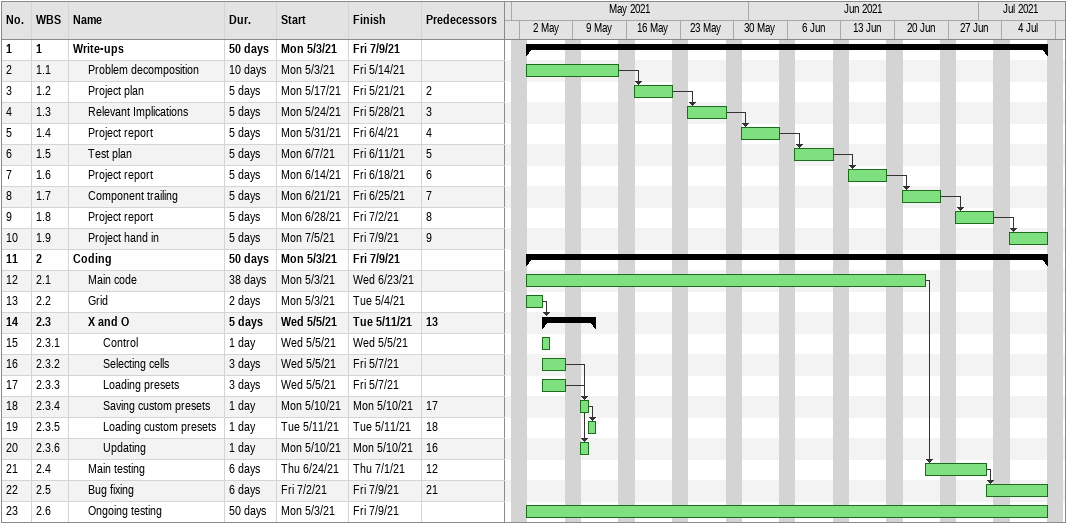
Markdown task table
| ID | WBS | Task | Duration | Start | Finish | Predecessors |
|---|---|---|---|---|---|---|
| 1 | 1 | **Write-ups** | 50d | 2021-05-03 | 2021-07-09 |  |
| 2 | 1.1 | Problem decomposition | 10d | 2021-05-03 | 2021-05-14 |  |
| 3 | 1.2 | Project plan | 5d | 2021-05-17 | 2021-05-21 | 2 |
| 4 | 1.3 | Relevant Implications | 5d | 2021-05-24 | 2021-05-28 | 3 |
| 5 | 1.4 | Project report | 5d | 2021-05-31 | 2021-06-04 | 4 |
| 6 | 1.5 | Test plan | 5d | 2021-06-07 | 2021-06-11 | 5 |
| 7 | 1.6 | Project report | 5d | 2021-06-14 | 2021-06-18 | 6 |
| 8 | 1.7 | Component trailing | 5d | 2021-06-21 | 2021-06-25 | 7 |
| 9 | 1.8 | Project report | 5d | 2021-06-28 | 2021-07-02 | 8 |
| 10 | 1.9 | Project hand in | 5d | 2021-07-05 | 2021-07-09 | 9 |
| 11 | 2 | **Coding** | 50d | 2021-05-03 | 2021-07-09 |  |
| 12 | 2.1 | Main code | 38d | 2021-05-03 | 2021-06-23 |  |
| 13 | 2.2 | Grid | 2d | 2021-05-03 | 2021-05-04 |  |
| 14 | 2.3 | **X and O** | 5d | 2021-05-05 | 2021-05-11 | 13 |
| 15 | 2.3.1 | Control | 1d | 2021-05-05 | 2021-05-05 |  |
| 16 | 2.3.2 | Selecting cells | 3d | 2021-05-05 | 2021-05-07 |  |
| 17 | 2.3.3 | Loading presets | 3d | 2021-05-05 | 2021-05-07 |  |
| 18 | 2.3.4 | Saving custom presets | 1d | 2021-05-10 | 2021-05-10 | 17 |
| 19 | 2.3.5 | Loading custom presets | 1d | 2021-05-11 | 2021-05-11 | 18 |
| 20 | 2.3.6 | Updating | 1d | 2021-05-10 | 2021-05-10 | 16 |
| 21 | 2.4 | Main testing | 6d | 2021-06-24 | 2021-07-01 | 12 |
| 22 | 2.5 | Bug fixing | 6d | 2021-07-02 | 2021-07-09 | 21 |
| 23 | 2.6 | Ongoing testing | 50d | 2021-05-03 | 2021-07-09 |  |
